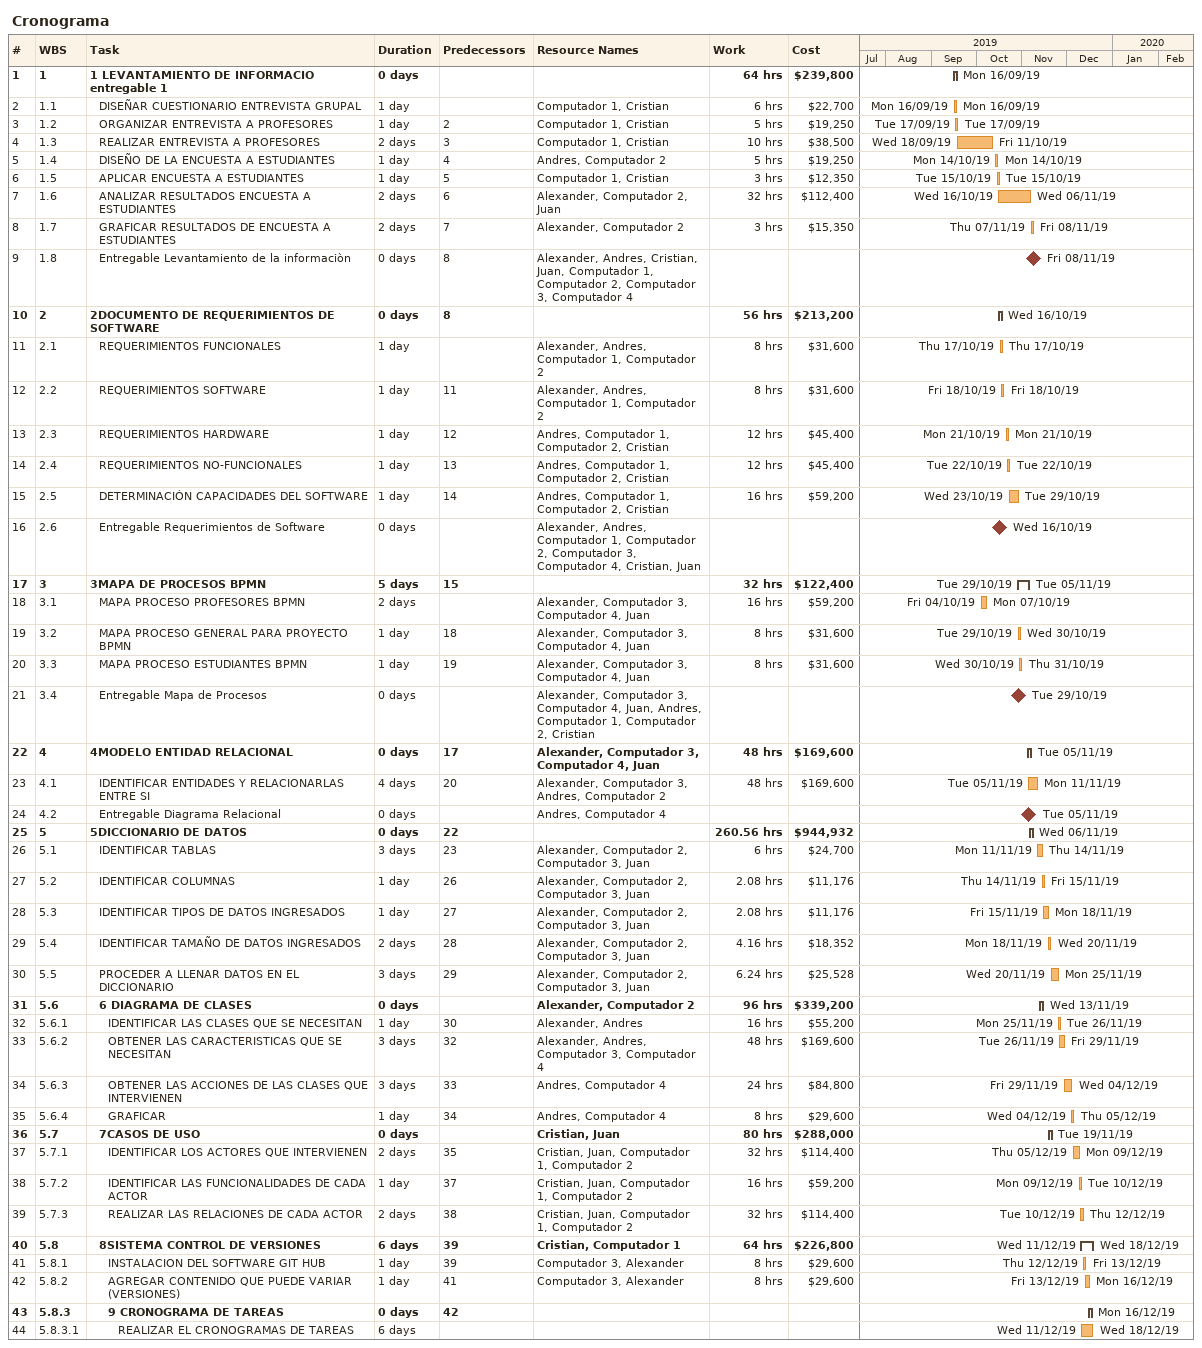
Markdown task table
Cronograma

| ID | WBS | Task | Duration | Start | Finish | Predecessors | Resources | Work (h) | Cost ($) |
|---|---|---|---|---|---|---|---|---|---|
| 1 | 1 | **1 LEVANTAMIENTO DE INFORMACIO entregable 1** | 0d | 2019-09-16 | 2019-09-16 |  |  | 64 | 239800 |
| 2 | 1.1 | DISEÑAR CUESTIONARIO ENTREVISTA GRUPAL | 1d | 2019-09-16 | 2019-09-16 |  | Computador 1, Cristian | 6 | 22700 |
| 3 | 1.2 | ORGANIZAR ENTREVISTA A PROFESORES | 1d | 2019-09-17 | 2019-09-17 | 2 | Computador 1, Cristian | 5 | 19250 |
| 4 | 1.3 | REALIZAR ENTREVISTA A PROFESORES | 2d | 2019-09-18 | 2019-10-11 | 3 | Computador 1, Cristian | 10 | 38500 |
| 5 | 1.4 | DISEÑO DE LA ENCUESTA A ESTUDIANTES | 1d | 2019-10-14 | 2019-10-14 | 4 | Andres, Computador 2 | 5 | 19250 |
| 6 | 1.5 | APLICAR ENCUESTA A ESTUDIANTES | 1d | 2019-10-15 | 2019-10-15 | 5 | Computador 1, Cristian | 3 | 12350 |
| 7 | 1.6 | ANALIZAR RESULTADOS ENCUESTA A ESTUDIANTES | 2d | 2019-10-16 | 2019-11-06 | 6 | Alexander, Computador 2, Juan | 32 | 112400 |
| 8 | 1.7 | GRAFICAR RESULTADOS DE ENCUESTA A ESTUDIANTES | 2d | 2019-11-07 | 2019-11-08 | 7 | Alexander, Computador 2 | 3 | 15350 |
| 9 | 1.8 | Entregable Levantamiento de la informaciòn | 0d | 2019-11-08 | 2019-11-08 | 8 | Alexander, Andres, Cristian, Juan, Computador 1, Computador 2, Computador 3, Computador 4 |  |  |
| 10 | 2 | **2DOCUMENTO DE REQUERIMIENTOS DE SOFTWARE** | 0d | 2019-10-16 | 2019-10-16 | 8 |  | 56 | 213200 |
| 11 | 2.1 | REQUERIMIENTOS FUNCIONALES | 1d | 2019-10-17 | 2019-10-17 |  | Alexander, Andres, Computador 1, Computador 2 | 8 | 31600 |
| 12 | 2.2 | REQUERIMIENTOS SOFTWARE | 1d | 2019-10-18 | 2019-10-18 | 11 | Alexander, Andres, Computador 1, Computador 2 | 8 | 31600 |
| 13 | 2.3 | REQUERIMIENTOS HARDWARE | 1d | 2019-10-21 | 2019-10-21 | 12 | Andres, Computador 1, Computador 2, Cristian | 12 | 45400 |
| 14 | 2.4 | REQUERIMIENTOS NO-FUNCIONALES | 1d | 2019-10-22 | 2019-10-22 | 13 | Andres, Computador 1, Computador 2, Cristian | 12 | 45400 |
| 15 | 2.5 | DETERMINACIÓN CAPACIDADES DEL SOFTWARE | 1d | 2019-10-23 | 2019-10-29 | 14 | Andres, Computador 1, Computador 2, Cristian | 16 | 59200 |
| 16 | 2.6 | Entregable Requerimientos de Software | 0d | 2019-10-16 | 2019-10-16 |  | Alexander, Andres, Computador 1, Computador 2, Computador 3, Computador 4, Cristian, Juan |  |  |
| 17 | 3 | **3MAPA DE PROCESOS BPMN** | 5d | 2019-10-29 | 2019-11-05 | 15 |  | 32 | 122400 |
| 18 | 3.1 | MAPA PROCESO PROFESORES BPMN | 2d | 2019-10-04 | 2019-10-07 |  | Alexander, Computador 3, Computador 4, Juan | 16 | 59200 |
| 19 | 3.2 | MAPA PROCESO GENERAL PARA PROYECTO BPMN | 1d | 2019-10-29 | 2019-10-30 | 18 | Alexander, Computador 3, Computador 4, Juan | 8 | 31600 |
| 20 | 3.3 | MAPA PROCESO ESTUDIANTES BPMN | 1d | 2019-10-30 | 2019-10-31 | 19 | Alexander, Computador 3, Computador 4, Juan | 8 | 31600 |
| 21 | 3.4 | Entregable Mapa de Procesos | 0d | 2019-10-29 | 2019-10-29 |  | Alexander, Computador 3, Computador 4, Juan, Andres, Computador 1, Computador 2, Cristian |  |  |
| 22 | 4 | **4MODELO ENTIDAD RELACIONAL** | 0d | 2019-11-05 | 2019-11-05 | 17 | Alexander, Computador 3, Computador 4, Juan | 48 | 169600 |
| 23 | 4.1 | IDENTIFICAR ENTIDADES Y RELACIONARLAS ENTRE SI | 4d | 2019-11-05 | 2019-11-11 | 20 | Alexander, Computador 3, Andres, Computador 2 | 48 | 169600 |
| 24 | 4.2 | Entregable Diagrama Relacional | 0d | 2019-11-05 | 2019-11-05 |  | Andres, Computador 4 |  |  |
| 25 | 5 | **5DICCIONARIO DE DATOS** | 0d | 2019-11-06 | 2019-11-06 | 22 |  | 260.56 | 944932 |
| 26 | 5.1 | IDENTIFICAR TABLAS | 3d | 2019-11-11 | 2019-11-14 | 23 | Alexander, Computador 2, Computador 3, Juan | 6 | 24700 |
| 27 | 5.2 | IDENTIFICAR COLUMNAS | 1d | 2019-11-14 | 2019-11-15 | 26 | Alexander, Computador 2, Computador 3, Juan | 2.08 | 11176 |
| 28 | 5.3 | IDENTIFICAR TIPOS DE DATOS INGRESADOS | 1d | 2019-11-15 | 2019-11-18 | 27 | Alexander, Computador 2, Computador 3, Juan | 2.08 | 11176 |
| 29 | 5.4 | IDENTIFICAR TAMAÑO DE DATOS INGRESADOS | 2d | 2019-11-18 | 2019-11-20 | 28 | Alexander, Computador 2, Computador 3, Juan | 4.16 | 18352 |
| 30 | 5.5 | PROCEDER A LLENAR DATOS EN EL DICCIONARIO | 3d | 2019-11-20 | 2019-11-25 | 29 | Alexander, Computador 2, Computador 3, Juan | 6.24 | 25528 |
| 31 | 5.6 | **6 DIAGRAMA DE CLASES** | 0d | 2019-11-13 | 2019-11-13 |  | Alexander, Computador 2 | 96 | 339200 |
| 32 | 5.6.1 | IDENTIFICAR LAS CLASES QUE SE NECESITAN | 1d | 2019-11-25 | 2019-11-26 | 30 | Alexander, Andres | 16 | 55200 |
| 33 | 5.6.2 | OBTENER LAS CARACTERISTICAS QUE SE NECESITAN | 3d | 2019-11-26 | 2019-11-29 | 32 | Alexander, Andres, Computador 3, Computador 4 | 48 | 169600 |
| 34 | 5.6.3 | OBTENER LAS ACCIONES DE LAS CLASES QUE INTERVIENEN | 3d | 2019-11-29 | 2019-12-04 | 33 | Andres, Computador 4 | 24 | 84800 |
| 35 | 5.6.4 | GRAFICAR | 1d | 2019-12-04 | 2019-12-05 | 34 | Andres, Computador 4 | 8 | 29600 |
| 36 | 5.7 | **7CASOS DE USO** | 0d | 2019-11-19 | 2019-11-19 |  | Cristian, Juan | 80 | 288000 |
| 37 | 5.7.1 | IDENTIFICAR LOS ACTORES QUE INTERVIENEN | 2d | 2019-12-05 | 2019-12-09 | 35 | Cristian, Juan, Computador 1, Computador 2 | 32 | 114400 |
| 38 | 5.7.2 | IDENTIFICAR LAS FUNCIONALIDADES DE CADA ACTOR | 1d | 2019-12-09 | 2019-12-10 | 37 | Cristian, Juan, Computador 1, Computador 2 | 16 | 59200 |
| 39 | 5.7.3 | REALIZAR LAS RELACIONES DE CADA ACTOR | 2d | 2019-12-10 | 2019-12-12 | 38 | Cristian, Juan, Computador 1, Computador 2 | 32 | 114400 |
| 40 | 5.8 | **8SISTEMA CONTROL DE VERSIONES** | 6d | 2019-12-11 | 2019-12-18 | 39 | Cristian, Computador 1 | 64 | 226800 |
| 41 | 5.8.1 | INSTALACION DEL SOFTWARE GIT HUB | 1d | 2019-12-12 | 2019-12-13 | 39 | Computador 3, Alexander | 8 | 29600 |
| 42 | 5.8.2 | AGREGAR CONTENIDO QUE PUEDE VARIAR (VERSIONES) | 1d | 2019-12-13 | 2019-12-16 | 41 | Computador 3, Alexander | 8 | 29600 |
| 43 | 5.8.3 | **9 CRONOGRAMA DE TAREAS** | 0d | 2019-12-16 | 2019-12-16 | 42 |  |  |  |
| 44 | 5.8.3.1 | REALIZAR EL CRONOGRAMAS DE TAREAS | 6d | 2019-12-11 | 2019-12-18 |  |  |  |  |
